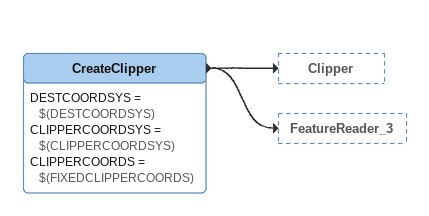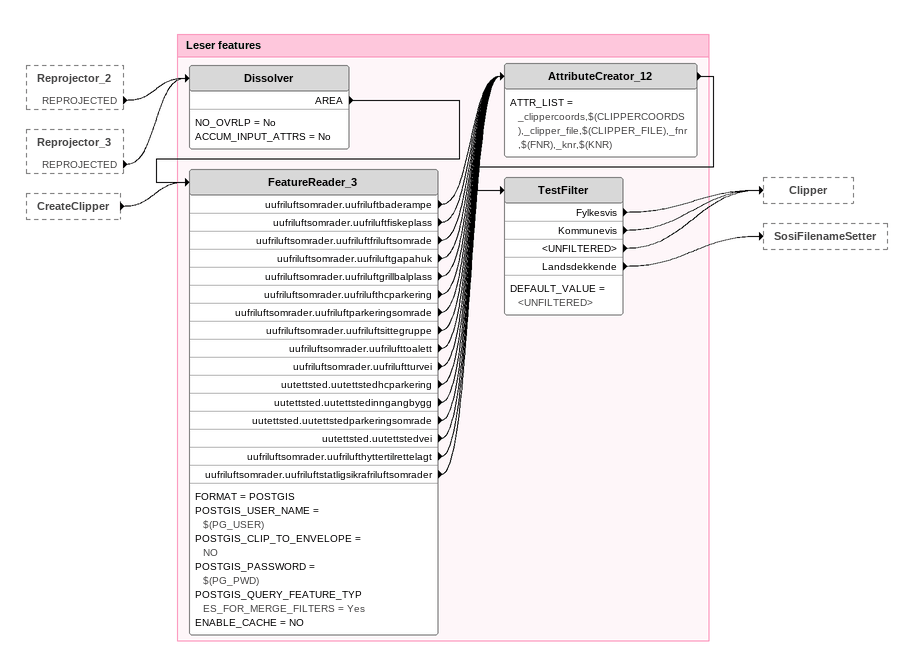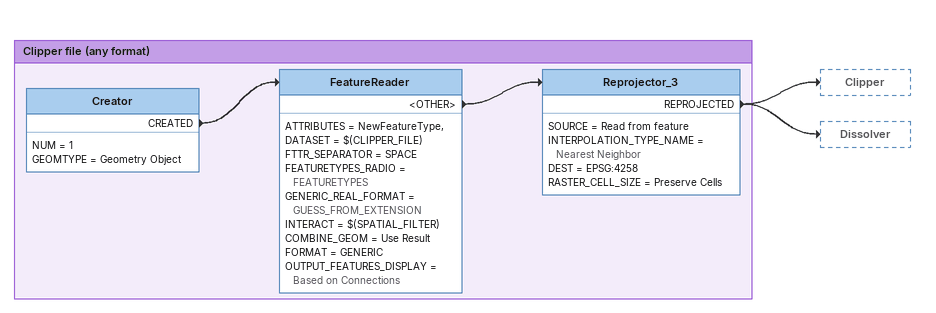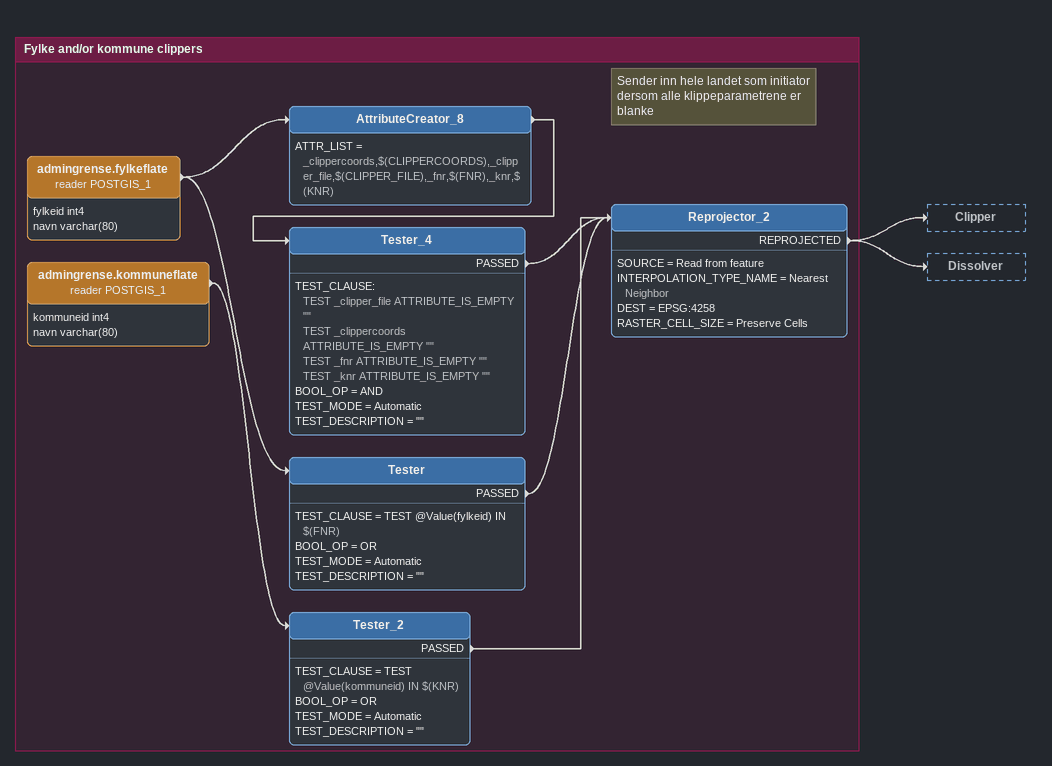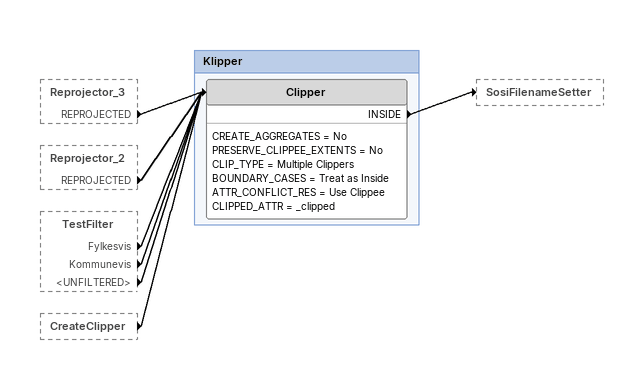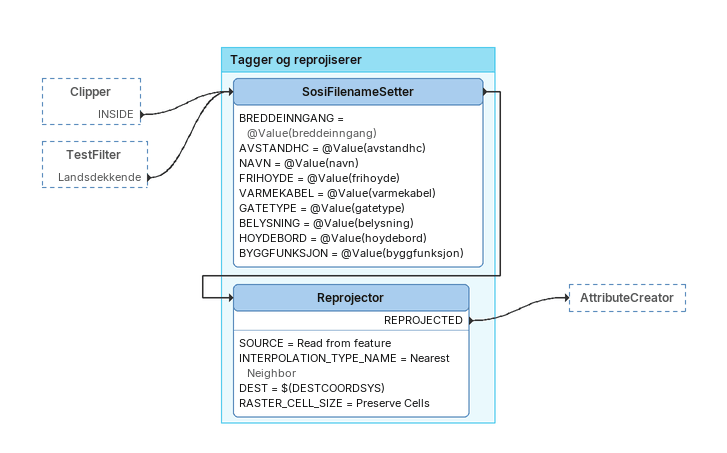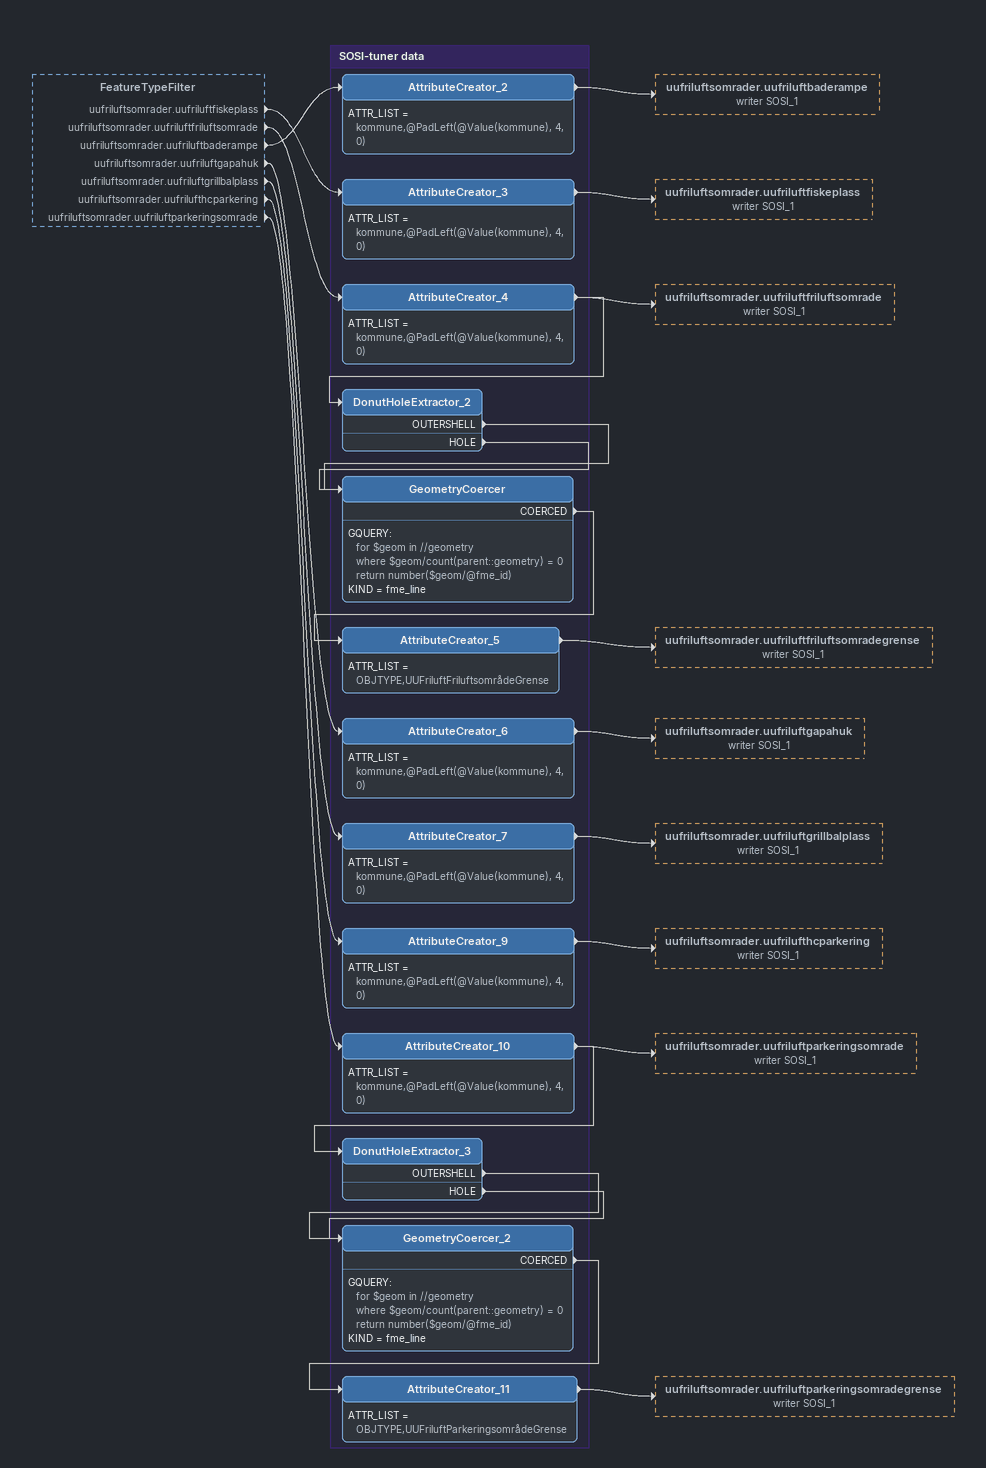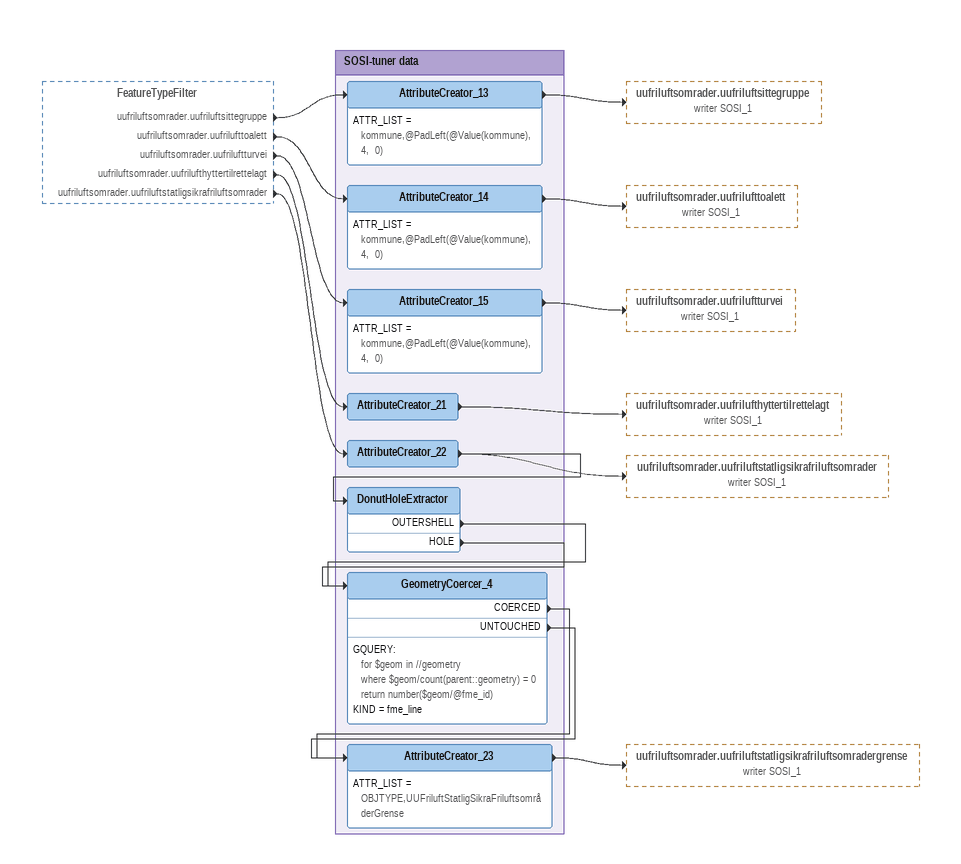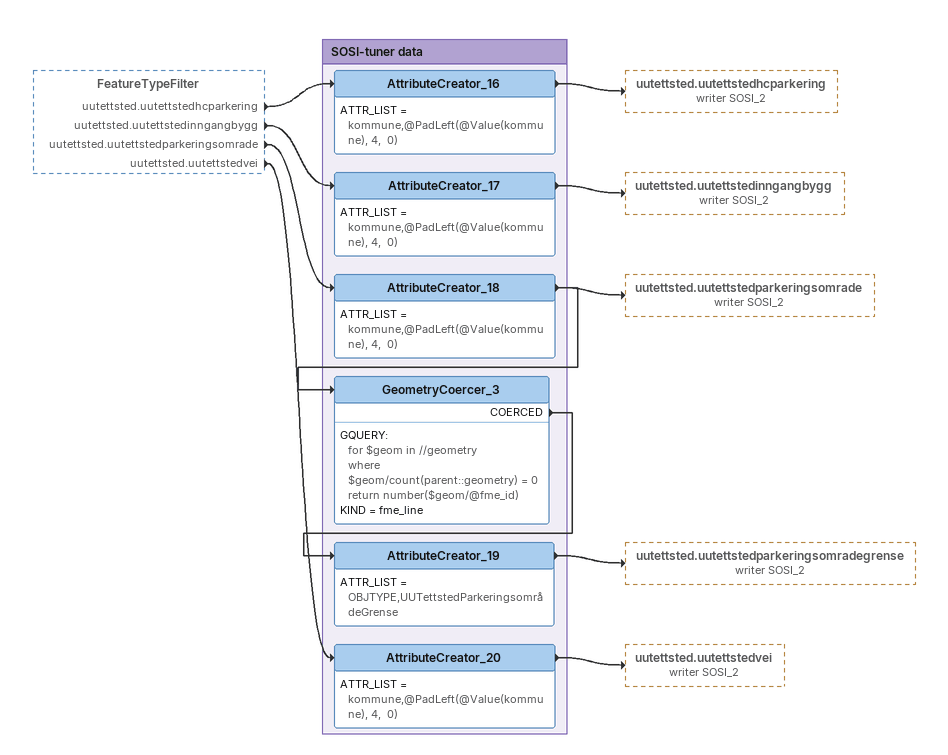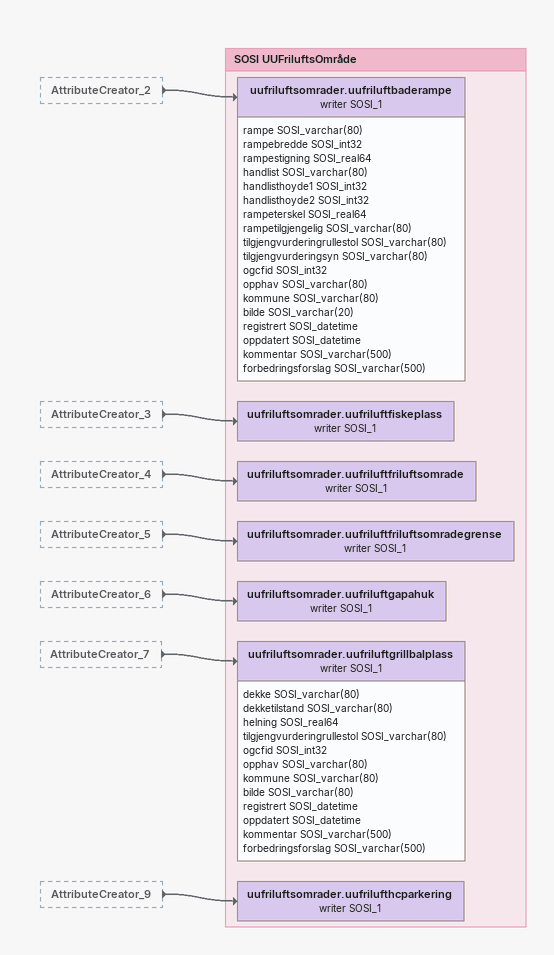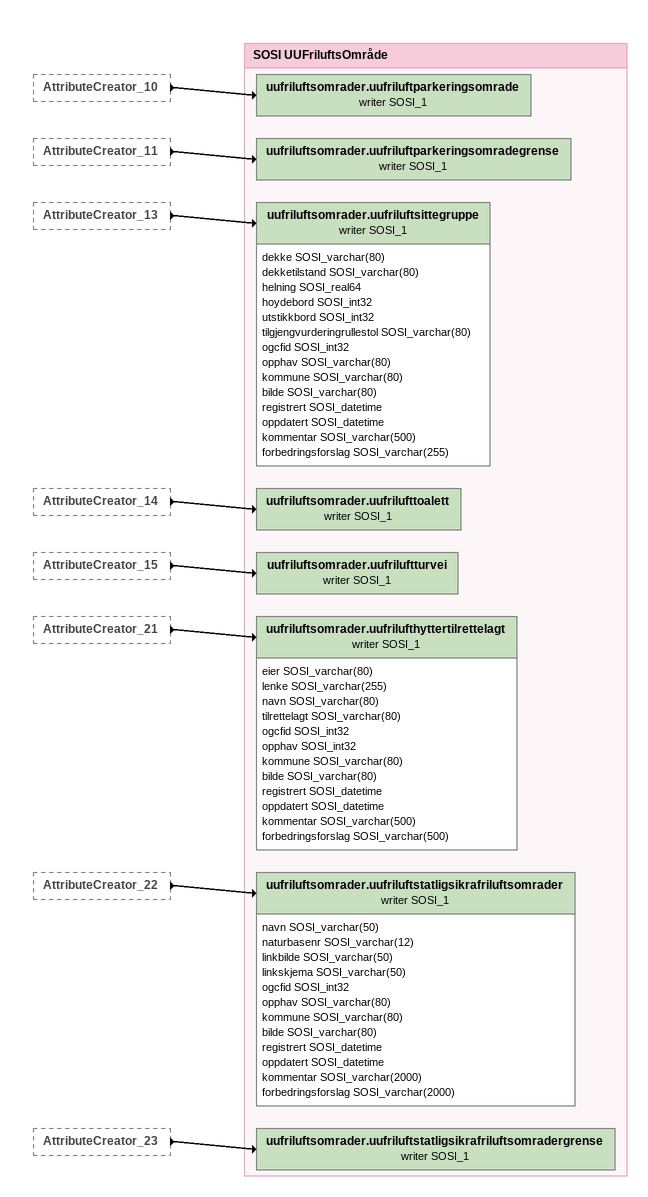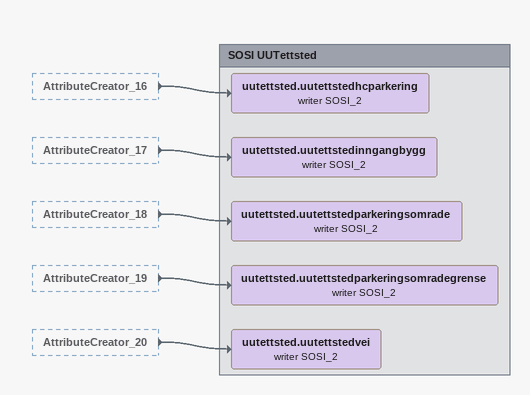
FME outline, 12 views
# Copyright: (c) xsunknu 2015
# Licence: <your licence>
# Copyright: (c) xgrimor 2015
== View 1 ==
CreateClipper
    DESTCOORDSYS = $(DESTCOORDSYS)
    CLIPPERCOORDSYS = $(CLIPPERCOORDSYS)
    CLIPPERCOORDS = $(FIXEDCLIPPERCOORDS)
    -> Clipper
    -> FeatureReader_3

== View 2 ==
Reprojector_2 [outside]
    REPROJECTED -> Dissolver
Reprojector_3 [outside]
    REPROJECTED -> Dissolver
CreateClipper [outside]
    -> FeatureReader_3

Bookmark: Leser features
Dissolver
    NO_OVRLP = No
    ACCUM_INPUT_ATTRS = No
    AREA -> FeatureReader_3
FeatureReader_3
    FORMAT = POSTGIS
    POSTGIS_USER_NAME = $(PG_USER)
    POSTGIS_CLIP_TO_ENVELOPE = NO
    POSTGIS_PASSWORD = $(PG_PWD)
    POSTGIS_QUERY_FEATURE_TYPES_FOR_MERGE_FILTERS = Yes
    ENABLE_CACHE = NO
    uufriluftsomrader.uufriluftbaderampe -> AttributeCreator_12
    uufriluftsomrader.uufriluftfiskeplass -> AttributeCreator_12
    uufriluftsomrader.uufriluftfriluftsomrade -> AttributeCreator_12
    uufriluftsomrader.uufriluftgapahuk -> AttributeCreator_12
    uufriluftsomrader.uufriluftgrillbalplass -> AttributeCreator_12
    uufriluftsomrader.uufrilufthcparkering -> AttributeCreator_12
    uufriluftsomrader.uufriluftparkeringsomrade -> AttributeCreator_12
    uufriluftsomrader.uufriluftsittegruppe -> AttributeCreator_12
    uufriluftsomrader.uufrilufttoalett -> AttributeCreator_12
    uufriluftsomrader.uufriluftturvei -> AttributeCreator_12
    uutettsted.uutettstedhcparkering -> AttributeCreator_12
    uutettsted.uutettstedinngangbygg -> AttributeCreator_12
    uutettsted.uutettstedparkeringsomrade -> AttributeCreator_12
    uutettsted.uutettstedvei -> AttributeCreator_12
    uufriluftsomrader.uufrilufthyttertilrettelagt -> AttributeCreator_12
    uufriluftsomrader.uufriluftstatligsikrafriluftsomrader -> AttributeCreator_12
AttributeCreator_12
    ATTR_LIST = _clippercoords,$(CLIPPERCOORDS),_clipper_file,$(CLIPPER_FILE),_fnr,$(FNR),_knr,$(KNR)
    -> TestFilter
TestFilter
    DEFAULT_VALUE = <UNFILTERED>
    Fylkesvis -> Clipper
    Kommunevis -> Clipper
    <UNFILTERED> -> Clipper
    Landsdekkende -> SosiFilenameSetter

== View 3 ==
Bookmark: Clipper file (any format)
Creator
    NUM = 1
    GEOMTYPE = Geometry Object
    CREATED -> FeatureReader
FeatureReader
    ATTRIBUTES = NewFeatureType,
    DATASET = $(CLIPPER_FILE)
    FTTR_SEPARATOR = SPACE
    FEATURETYPES_RADIO = FEATURETYPES
    GENERIC_REAL_FORMAT = GUESS_FROM_EXTENSION
    INTERACT = $(SPATIAL_FILTER)
    COMBINE_GEOM = Use Result
    FORMAT = GENERIC
    OUTPUT_FEATURES_DISPLAY = Based on Connections
    <OTHER> -> Reprojector_3
Reprojector_3
    SOURCE = Read from feature
    INTERPOLATION_TYPE_NAME = Nearest Neighbor
    DEST = EPSG:4258
    RASTER_CELL_SIZE = Preserve Cells
    REPROJECTED -> Clipper
    REPROJECTED -> Dissolver

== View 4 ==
Bookmark: Fylke and/or kommune clippers
admingrense.fylkeflate (reader POSTGIS_1)
    attributes: fylkeid int4, navn varchar(80)
    -> Tester
    -> AttributeCreator_8
AttributeCreator_8
    ATTR_LIST = _clippercoords,$(CLIPPERCOORDS),_clipper_file,$(CLIPPER_FILE),_fnr,$(FNR),_knr,$(KNR)
    -> Tester_4
Tester_4
    TEST_CLAUSE:
      TEST _clipper_file ATTRIBUTE_IS_EMPTY ""
      TEST _clippercoords ATTRIBUTE_IS_EMPTY ""
      TEST _fnr ATTRIBUTE_IS_EMPTY ""
      TEST _knr ATTRIBUTE_IS_EMPTY ""
    BOOL_OP = AND
    TEST_MODE = Automatic
    TEST_DESCRIPTION = ""
    PASSED -> Reprojector_2
Tester
    TEST_CLAUSE = TEST @Value(fylkeid) IN $(FNR)
    BOOL_OP = OR
    TEST_MODE = Automatic
    TEST_DESCRIPTION = ""
    PASSED -> Reprojector_2
admingrense.kommuneflate (reader POSTGIS_1)
    attributes: kommuneid int4, navn varchar(80)
    -> Tester_2
Tester_2
    TEST_CLAUSE = TEST @Value(kommuneid) IN $(KNR)
    BOOL_OP = OR
    TEST_MODE = Automatic
    TEST_DESCRIPTION = ""
    PASSED -> Reprojector_2
Note: Sender inn hele landet som initiator / dersom alle klippeparametrene er / blanke
Reprojector_2
    SOURCE = Read from feature
    INTERPOLATION_TYPE_NAME = Nearest Neighbor
    DEST = EPSG:4258
    RASTER_CELL_SIZE = Preserve Cells
    REPROJECTED -> Clipper
    REPROJECTED -> Dissolver

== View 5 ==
Reprojector_3 [outside]
    REPROJECTED -> Clipper
Reprojector_2 [outside]
    REPROJECTED -> Clipper
TestFilter [outside]
    Fylkesvis -> Clipper
    Kommunevis -> Clipper
    <UNFILTERED> -> Clipper
CreateClipper [outside]
    -> Clipper

Bookmark: Klipper
Clipper
    CREATE_AGGREGATES = No
    PRESERVE_CLIPPEE_EXTENTS = No
    CLIP_TYPE = Multiple Clippers
    BOUNDARY_CASES = Treat as Inside
    ATTR_CONFLICT_RES = Use Clippee
    CLIPPED_ATTR = _clipped
    INSIDE -> SosiFilenameSetter

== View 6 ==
Clipper [outside]
    INSIDE -> SosiFilenameSetter
TestFilter [outside]
    Landsdekkende -> SosiFilenameSetter

Bookmark: Tagger og reprojiserer
SosiFilenameSetter
    BREDDEINNGANG = @Value(breddeinngang)
    AVSTANDHC = @Value(avstandhc)
    NAVN = @Value(navn)
    FRIHOYDE = @Value(frihoyde)
    VARMEKABEL = @Value(varmekabel)
    GATETYPE = @Value(gatetype)
    BELYSNING = @Value(belysning)
    HOYDEBORD = @Value(hoydebord)
    BYGGFUNKSJON = @Value(byggfunksjon)
    -> Reprojector
Reprojector
    SOURCE = Read from feature
    INTERPOLATION_TYPE_NAME = Nearest Neighbor
    DEST = $(DESTCOORDSYS)
    RASTER_CELL_SIZE = Preserve Cells
    REPROJECTED -> AttributeCreator

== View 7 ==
FeatureTypeFilter [outside]
    uufriluftsomrader.uufriluftfiskeplass -> AttributeCreator_3
    uufriluftsomrader.uufriluftfriluftsomrade -> AttributeCreator_4
    uufriluftsomrader.uufriluftbaderampe -> AttributeCreator_2
    uufriluftsomrader.uufriluftgapahuk -> AttributeCreator_6
    uufriluftsomrader.uufriluftgrillbalplass -> AttributeCreator_7
    uufriluftsomrader.uufrilufthcparkering -> AttributeCreator_9
    uufriluftsomrader.uufriluftparkeringsomrade -> AttributeCreator_10

Bookmark: SOSI-tuner data
AttributeCreator_2
    ATTR_LIST = kommune,@PadLeft(@Value(kommune), 4,  0)
    -> uufriluftsomrader.uufriluftbaderampe (writer SOSI_1)
AttributeCreator_3
    ATTR_LIST = kommune,@PadLeft(@Value(kommune), 4,  0)
    -> uufriluftsomrader.uufriluftfiskeplass (writer SOSI_1)
AttributeCreator_4
    ATTR_LIST = kommune,@PadLeft(@Value(kommune), 4,  0)
    -> uufriluftsomrader.uufriluftfriluftsomrade (writer SOSI_1)
    -> DonutHoleExtractor_2
DonutHoleExtractor_2
    OUTERSHELL -> GeometryCoercer
    HOLE -> GeometryCoercer
GeometryCoercer
    GQUERY:
      for $geom in //geometry
      where $geom/count(parent::geometry) = 0
      return number($geom/@fme_id)
    KIND = fme_line
    COERCED -> AttributeCreator_5
AttributeCreator_5
    ATTR_LIST = OBJTYPE,UUFriluftFriluftsområdeGrense
    -> uufriluftsomrader.uufriluftfriluftsomradegrense (writer SOSI_1)
AttributeCreator_6
    ATTR_LIST = kommune,@PadLeft(@Value(kommune), 4,  0)
    -> uufriluftsomrader.uufriluftgapahuk (writer SOSI_1)
AttributeCreator_7
    ATTR_LIST = kommune,@PadLeft(@Value(kommune), 4,  0)
    -> uufriluftsomrader.uufriluftgrillbalplass (writer SOSI_1)
AttributeCreator_9
    ATTR_LIST = kommune,@PadLeft(@Value(kommune), 4,  0)
    -> uufriluftsomrader.uufrilufthcparkering (writer SOSI_1)
AttributeCreator_10
    ATTR_LIST = kommune,@PadLeft(@Value(kommune), 4,  0)
    -> uufriluftsomrader.uufriluftparkeringsomrade (writer SOSI_1)
    -> DonutHoleExtractor_3
DonutHoleExtractor_3
    OUTERSHELL -> GeometryCoercer_2
    HOLE -> GeometryCoercer_2
GeometryCoercer_2
    GQUERY:
      for $geom in //geometry
      where $geom/count(parent::geometry) = 0
      return number($geom/@fme_id)
    KIND = fme_line
    COERCED -> AttributeCreator_11
AttributeCreator_11
    ATTR_LIST = OBJTYPE,UUFriluftParkeringsområdeGrense
    -> uufriluftsomrader.uufriluftparkeringsomradegrense (writer SOSI_1)

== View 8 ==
FeatureTypeFilter [outside]
    uufriluftsomrader.uufriluftsittegruppe -> AttributeCreator_13
    uufriluftsomrader.uufrilufttoalett -> AttributeCreator_14
    uufriluftsomrader.uufriluftturvei -> AttributeCreator_15
    uufriluftsomrader.uufrilufthyttertilrettelagt -> AttributeCreator_21
    uufriluftsomrader.uufriluftstatligsikrafriluftsomrader -> AttributeCreator_22

Bookmark: SOSI-tuner data
AttributeCreator_13
    ATTR_LIST = kommune,@PadLeft(@Value(kommune), 4,  0)
    -> uufriluftsomrader.uufriluftsittegruppe (writer SOSI_1)
AttributeCreator_14
    ATTR_LIST = kommune,@PadLeft(@Value(kommune), 4,  0)
    -> uufriluftsomrader.uufrilufttoalett (writer SOSI_1)
AttributeCreator_15
    ATTR_LIST = kommune,@PadLeft(@Value(kommune), 4,  0)
    -> uufriluftsomrader.uufriluftturvei (writer SOSI_1)
AttributeCreator_21
    -> uufriluftsomrader.uufrilufthyttertilrettelagt (writer SOSI_1)
AttributeCreator_22
    -> uufriluftsomrader.uufriluftstatligsikrafriluftsomrader (writer SOSI_1)
    -> DonutHoleExtractor
DonutHoleExtractor
    OUTERSHELL -> GeometryCoercer_4
    HOLE -> GeometryCoercer_4
GeometryCoercer_4
    GQUERY:
      for $geom in //geometry
      where $geom/count(parent::geometry) = 0
      return number($geom/@fme_id)
    KIND = fme_line
    COERCED -> AttributeCreator_23
    UNTOUCHED -> AttributeCreator_23
AttributeCreator_23
    ATTR_LIST = OBJTYPE,UUFriluftStatligSikraFriluftsområderGrense
    -> uufriluftsomrader.uufriluftstatligsikrafriluftsomradergrense (writer SOSI_1)

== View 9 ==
FeatureTypeFilter [outside]
    uutettsted.uutettstedhcparkering -> AttributeCreator_16
    uutettsted.uutettstedinngangbygg -> AttributeCreator_17
    uutettsted.uutettstedparkeringsomrade -> AttributeCreator_18
    uutettsted.uutettstedvei -> AttributeCreator_20

Bookmark: SOSI-tuner data
AttributeCreator_16
    ATTR_LIST = kommune,@PadLeft(@Value(kommune), 4,  0)
    -> uutettsted.uutettstedhcparkering (writer SOSI_2)
AttributeCreator_17
    ATTR_LIST = kommune,@PadLeft(@Value(kommune), 4,  0)
    -> uutettsted.uutettstedinngangbygg (writer SOSI_2)
AttributeCreator_18
    ATTR_LIST = kommune,@PadLeft(@Value(kommune), 4,  0)
    -> uutettsted.uutettstedparkeringsomrade (writer SOSI_2)
    -> GeometryCoercer_3
GeometryCoercer_3
    GQUERY:
      for $geom in //geometry
      where $geom/count(parent::geometry) = 0
      return number($geom/@fme_id)
    KIND = fme_line
    COERCED -> AttributeCreator_19
AttributeCreator_19
    ATTR_LIST = OBJTYPE,UUTettstedParkeringsområdeGrense
    -> uutettsted.uutettstedparkeringsomradegrense (writer SOSI_2)
AttributeCreator_20
    ATTR_LIST = kommune,@PadLeft(@Value(kommune), 4,  0)
    -> uutettsted.uutettstedvei (writer SOSI_2)

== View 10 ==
AttributeCreator_2 [outside]
    -> uufriluftsomrader.uufriluftbaderampe (writer SOSI_1)
AttributeCreator_3 [outside]
    -> uufriluftsomrader.uufriluftfiskeplass (writer SOSI_1)
AttributeCreator_4 [outside]
    -> uufriluftsomrader.uufriluftfriluftsomrade (writer SOSI_1)
AttributeCreator_5 [outside]
    -> uufriluftsomrader.uufriluftfriluftsomradegrense (writer SOSI_1)
AttributeCreator_6 [outside]
    -> uufriluftsomrader.uufriluftgapahuk (writer SOSI_1)
AttributeCreator_7 [outside]
    -> uufriluftsomrader.uufriluftgrillbalplass (writer SOSI_1)
AttributeCreator_9 [outside]
    -> uufriluftsomrader.uufrilufthcparkering (writer SOSI_1)

Bookmark: SOSI UUFriluftsOmråde
uufriluftsomrader.uufriluftbaderampe (writer SOSI_1)
    attributes: rampe SOSI_varchar(80), rampebredde SOSI_int32, rampestigning SOSI_real64, handlist SOSI_varchar(80), handlisthoyde1 SOSI_int32, handlisthoyde2 SOSI_int32, rampeterskel SOSI_real64, rampetilgjengelig SOSI_varchar(80), tilgjengvurderingrullestol SOSI_varchar(80), tilgjengvurderingsyn SOSI_varchar(80), ogcfid SOSI_int32, opphav SOSI_varchar(80), kommune SOSI_varchar(80), bilde SOSI_varchar(20), registrert SOSI_datetime, oppdatert SOSI_datetime, kommentar SOSI_varchar(500), forbedringsforslag SOSI_varchar(500)
uufriluftsomrader.uufriluftfiskeplass (writer SOSI_1)
uufriluftsomrader.uufriluftfriluftsomradegrense (writer SOSI_1)
uufriluftsomrader.uufriluftfriluftsomrade (writer SOSI_1)
uufriluftsomrader.uufriluftgapahuk (writer SOSI_1)
uufriluftsomrader.uufriluftgrillbalplass (writer SOSI_1)
    attributes: dekke SOSI_varchar(80), dekketilstand SOSI_varchar(80), helning SOSI_real64, tilgjengvurderingrullestol SOSI_varchar(80), ogcfid SOSI_int32, opphav SOSI_varchar(80), kommune SOSI_varchar(80), bilde SOSI_varchar(80), registrert SOSI_datetime, oppdatert SOSI_datetime, kommentar SOSI_varchar(500), forbedringsforslag SOSI_varchar(500)
uufriluftsomrader.uufrilufthcparkering (writer SOSI_1)

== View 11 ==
AttributeCreator_10 [outside]
    -> uufriluftsomrader.uufriluftparkeringsomrade (writer SOSI_1)
AttributeCreator_11 [outside]
    -> uufriluftsomrader.uufriluftparkeringsomradegrense (writer SOSI_1)
AttributeCreator_13 [outside]
    -> uufriluftsomrader.uufriluftsittegruppe (writer SOSI_1)
AttributeCreator_14 [outside]
    -> uufriluftsomrader.uufrilufttoalett (writer SOSI_1)
AttributeCreator_15 [outside]
    -> uufriluftsomrader.uufriluftturvei (writer SOSI_1)
AttributeCreator_21 [outside]
    -> uufriluftsomrader.uufrilufthyttertilrettelagt (writer SOSI_1)
AttributeCreator_22 [outside]
    -> uufriluftsomrader.uufriluftstatligsikrafriluftsomrader (writer SOSI_1)
AttributeCreator_23 [outside]
    -> uufriluftsomrader.uufriluftstatligsikrafriluftsomradergrense (writer SOSI_1)

Bookmark: SOSI UUFriluftsOmråde
uufriluftsomrader.uufriluftparkeringsomrade (writer SOSI_1)
uufriluftsomrader.uufriluftparkeringsomradegrense (writer SOSI_1)
uufriluftsomrader.uufriluftsittegruppe (writer SOSI_1)
    attributes: dekke SOSI_varchar(80), dekketilstand SOSI_varchar(80), helning SOSI_real64, hoydebord SOSI_int32, utstikkbord SOSI_int32, tilgjengvurderingrullestol SOSI_varchar(80), ogcfid SOSI_int32, opphav SOSI_varchar(80), kommune SOSI_varchar(80), bilde SOSI_varchar(80), registrert SOSI_datetime, oppdatert SOSI_datetime, kommentar SOSI_varchar(500), forbedringsforslag SOSI_varchar(255)
uufriluftsomrader.uufrilufttoalett (writer SOSI_1)
uufriluftsomrader.uufriluftturvei (writer SOSI_1)
uufriluftsomrader.uufrilufthyttertilrettelagt (writer SOSI_1)
    attributes: eier SOSI_varchar(80), lenke SOSI_varchar(255), navn SOSI_varchar(80), tilrettelagt SOSI_varchar(80), ogcfid SOSI_int32, opphav SOSI_int32, kommune SOSI_varchar(80), bilde SOSI_varchar(80), registrert SOSI_datetime, oppdatert SOSI_datetime, kommentar SOSI_varchar(500), forbedringsforslag SOSI_varchar(500)
uufriluftsomrader.uufriluftstatligsikrafriluftsomrader (writer SOSI_1)
    attributes: navn SOSI_varchar(50), naturbasenr SOSI_varchar(12), linkbilde SOSI_varchar(50), linkskjema SOSI_varchar(50), ogcfid SOSI_int32, opphav SOSI_varchar(80), kommune SOSI_varchar(80), bilde SOSI_varchar(80), registrert SOSI_datetime, oppdatert SOSI_datetime, kommentar SOSI_varchar(2000), forbedringsforslag SOSI_varchar(2000)
uufriluftsomrader.uufriluftstatligsikrafriluftsomradergrense (writer SOSI_1)

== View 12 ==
AttributeCreator_16 [outside]
    -> uutettsted.uutettstedhcparkering (writer SOSI_2)
AttributeCreator_17 [outside]
    -> uutettsted.uutettstedinngangbygg (writer SOSI_2)
AttributeCreator_18 [outside]
    -> uutettsted.uutettstedparkeringsomrade (writer SOSI_2)
AttributeCreator_19 [outside]
    -> uutettsted.uutettstedparkeringsomradegrense (writer SOSI_2)
AttributeCreator_20 [outside]
    -> uutettsted.uutettstedvei (writer SOSI_2)

Bookmark: SOSI UUTettsted
uutettsted.uutettstedhcparkering (writer SOSI_2)
uutettsted.uutettstedinngangbygg (writer SOSI_2)
uutettsted.uutettstedparkeringsomrade (writer SOSI_2)
uutettsted.uutettstedparkeringsomradegrense (writer SOSI_2)
uutettsted.uutettstedvei (writer SOSI_2)
